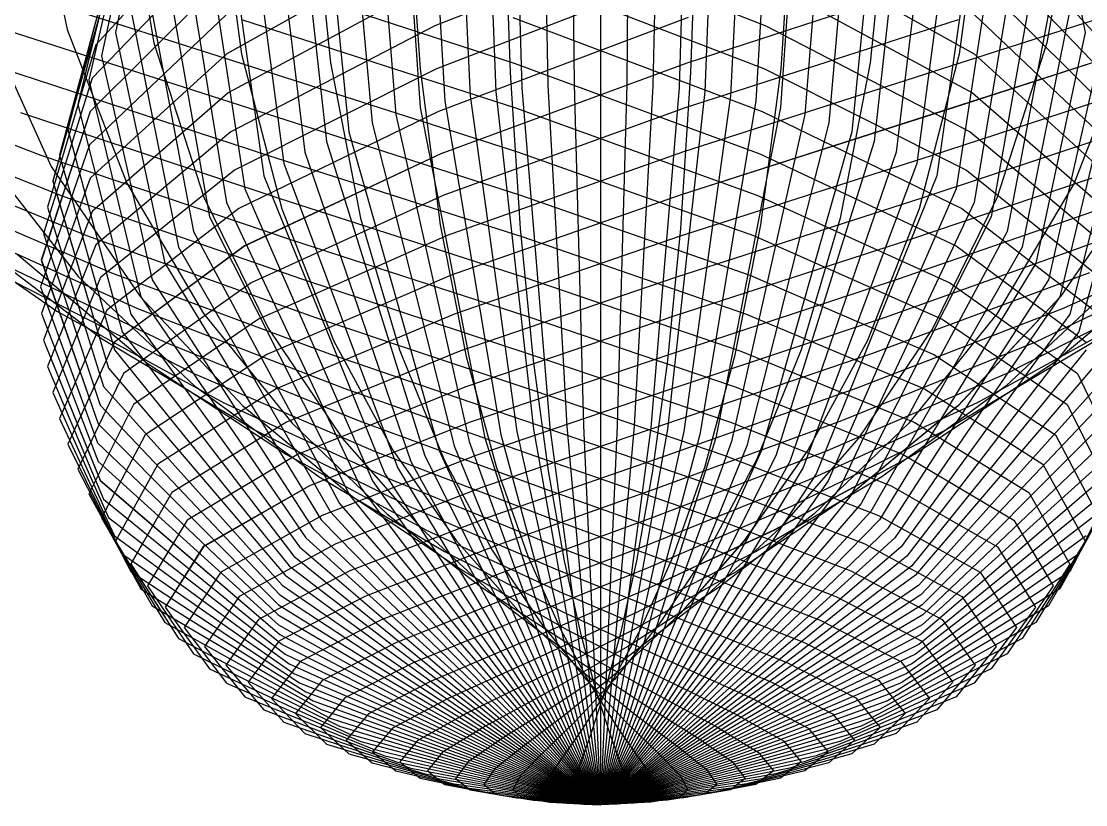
# Model space of a CAD drawing. Header units: metres. Extents: x -281 to 281, y -200 to 200.
# Drawn here: x -87 to 73, y -200 to -82.2 of the extents above; entities that cross this region are included whole.
import ezdxf

# ---------------------------------------------------------------- set-up
doc = ezdxf.new("R2010")
doc.units = ezdxf.units.M

msp = doc.modelspace()

# ---------------------------------------------------------------- linework, layer by layer
for p, q in [((-8.8, -46.07), (-7.9, -91.9)), ((-8.8, -46.07), (-7.9, -91.9)), ((-4.4, -45.75), (-3.96, -91.67)), ((-4.4, -45.75), (-3.96, -91.67)), ((0, -45.65), (0, -91.6)), ((0, -45.65), (0, -91.6)), ((4.4, -45.75), (3.96, -91.67)), ((8.8, -46.07), (7.9, -91.9)), ((-17.5, -47.32), (-15.72, -92.78)), ((-17.5, -47.32), (-15.72, -92.78)), ((-13.16, -46.59), (-11.83, -92.26)), ((-13.16, -46.59), (-11.83, -92.26)), ((13.16, -46.59), (11.83, -92.26)), ((17.5, -47.32), (15.72, -92.78)), ((-26, -49.39), (-23.36, -94.24)), ((-26, -49.39), (-23.36, -94.24)), ((-21.78, -48.26), (-19.57, -93.44)), ((-21.78, -48.26), (-19.57, -93.44)), ((21.78, -48.26), (19.57, -93.44)), ((26, -49.39), (23.36, -94.24)), ((-30.16, -50.73), (-27.09, -95.19)), ((-30.16, -50.73), (-27.09, -95.19)), ((30.16, -50.73), (27.09, -95.19)), ((-34.23, -52.26), (-30.75, -96.27)), ((-34.23, -52.26), (-30.75, -96.27)), ((34.23, -52.26), (30.75, -96.27)), ((-66.51, -52.8), (-72.88, -83.9)), ((-66.51, -52.8), (-72.88, -83.9)), ((-38.2, -53.99), (-34.32, -97.49)), ((-38.2, -53.99), (-34.32, -97.49)), ((38.2, -53.99), (34.32, -97.49)), ((66.51, -52.8), (72.88, -83.9)), ((-42.08, -55.9), (-37.8, -98.83)), ((-42.08, -55.9), (-37.8, -98.83)), ((42.07, -55.9), (37.8, -98.83)), ((-85.66, -56.63), (-80.14, -83.47)), ((-68.43, -57.22), (-74.98, -87.42)), ((-68.43, -57.22), (-74.98, -87.42)), ((-71.74, -58.51), (-67.12, -85.5)), ((-45.83, -57.99), (-41.17, -100.31)), ((-45.83, -57.99), (-41.18, -100.31)), ((45.83, -57.99), (41.17, -100.31)), ((71.74, -58.51), (67.12, -85.5)), ((71.75, -58.51), (67.13, -85.5)), ((-57.63, -60.05), (-53.92, -87.17)), ((-49.46, -60.26), (-44.44, -101.91)), ((-49.46, -60.26), (-44.44, -101.91)), ((49.46, -60.26), (44.44, -101.91)), ((57.63, -60.05), (53.92, -87.17)), ((57.63, -60.05), (53.92, -87.17)), ((-70.16, -61.75), (-76.88, -91.03)), ((-70.16, -61.75), (-76.88, -91.04)), ((-43.36, -61.25), (-40.57, -88.47)), ((-28.97, -62.11), (-27.11, -89.4)), ((28.98, -62.11), (27.11, -89.4)), ((28.97, -62.11), (27.11, -89.4)), ((43.36, -61.25), (40.57, -88.47)), ((43.36, -61.25), (40.57, -88.47)), ((-55.56, -63.65), (-75.85, -85.78)), ((-55.56, -63.65), (-75.85, -85.78)), ((-52.96, -62.7), (-47.58, -103.63)), ((-52.96, -62.7), (-47.58, -103.63)), ((-14.51, -62.63), (-13.57, -89.96)), ((0, -62.8), (0, -90.15)), ((14.51, -62.63), (13.57, -89.96)), ((14.51, -62.63), (13.57, -89.96)), ((52.96, -62.7), (47.58, -103.63)), ((55.56, -63.65), (75.85, -85.78)), ((-56.31, -65.3), (-50.59, -105.47)), ((-56.31, -65.3), (-50.59, -105.47)), ((56.31, -65.3), (50.59, -105.47)), ((-71.7, -66.4), (-78.56, -94.73)), ((-71.7, -66.4), (-78.56, -94.74)), ((-59.5, -68.06), (-53.46, -107.42)), ((-59.5, -68.06), (-53.46, -107.42)), ((13.48, -67.7), (-24.89, -82.91)), ((13.48, -67.7), (-24.89, -82.91)), ((-13.48, -67.7), (24.89, -82.91)), ((59.5, -68.06), (53.46, -107.42)), ((-55.94, -69.49), (-76.38, -90.77)), ((-55.94, -69.49), (-76.38, -90.77)), ((-25.17, -69.79), (-56.17, -87.14)), ((-25.17, -69.8), (-56.17, -87.14)), ((25.17, -69.79), (56.17, -87.14)), ((55.94, -69.49), (76.38, -90.77)), ((-73.04, -71.13), (-80.03, -98.51)), ((-73.04, -71.14), (-80.03, -98.51)), ((-62.54, -70.96), (-56.18, -109.47)), ((-62.54, -70.96), (-56.18, -109.47)), ((62.54, -70.96), (56.18, -109.47)), ((-65.4, -74.01), (-58.75, -111.62)), ((-65.4, -74.01), (-58.75, -111.62)), ((-54.78, -74.9), (-12.98, -88.53)), ((13.35, -74.73), (-24.65, -89.4)), ((13.35, -74.73), (-24.65, -89.4)), ((-13.35, -74.73), (24.65, -89.4)), ((54.78, -74.9), (12.98, -88.53)), ((54.78, -74.9), (12.98, -88.53)), ((65.4, -74.01), (58.75, -111.62)), ((-94.96, -75.45), (-52.62, -88.97)), ((-74.18, -75.95), (-81.28, -102.35)), ((-74.18, -75.95), (-81.28, -102.35)), ((-56.17, -75.36), (-76.7, -95.78)), ((-56.17, -75.36), (-76.69, -95.78)), ((-25.06, -76.37), (-55.94, -93.01)), ((-25.06, -76.37), (-55.94, -93.01)), ((25.06, -76.37), (55.94, -93.01)), ((94.96, -75.45), (52.62, -88.97)), ((94.96, -75.45), (52.62, -88.97)), ((56.17, -75.36), (76.69, -95.78)), ((-68.08, -77.18), (-61.16, -113.86)), ((-68.08, -77.18), (-61.16, -113.86)), ((68.08, -77.18), (61.16, -113.86)), ((-92.94, -81.08), (-82.57, -104.04)), ((-75.12, -80.84), (-82.31, -106.24)), ((-75.12, -80.84), (-82.31, -106.25)), ((-56.25, -81.25), (-76.8, -100.8)), ((-56.25, -81.25), (-76.8, -100.8)), ((-70.57, -80.49), (-63.4, -116.19)), ((-70.57, -80.49), (-63.4, -116.19)), ((56.25, -81.25), (76.8, -100.8)), ((70.57, -80.49), (63.4, -116.19)), ((-92.62, -82.47), (-51.32, -95.77)), ((-24.89, -82.91), (-55.56, -98.85)), ((-24.89, -82.91), (-55.56, -98.85)), ((-53.77, -82.01), (-12.74, -95.27)), ((13.18, -81.68), (-24.34, -95.81)), ((13.18, -81.68), (-24.34, -95.81)), ((-13.18, -81.68), (24.34, -95.81)), ((53.77, -82), (12.74, -95.27)), ((53.77, -82.01), (12.74, -95.27)), ((24.89, -82.91), (55.56, -98.85)), ((92.62, -82.47), (51.32, -95.77)), ((92.62, -82.47), (51.32, -95.78)), ((-80.14, -83.47), (-71.2, -106.55)), ((-72.88, -83.9), (-65.47, -118.6)), ((-72.88, -83.9), (-65.47, -118.6)), ((72.88, -83.9), (65.47, -118.6)), ((80.14, -83.47), (71.2, -106.55)), ((80.14, -83.47), (71.2, -106.55)), ((-75.85, -85.78), (-83.11, -110.18)), ((-75.85, -85.78), (-83.11, -110.18)), ((-67.12, -85.5), (-59.63, -108.69)), ((67.13, -85.5), (59.63, -108.69)), ((67.12, -85.5), (59.63, -108.69)), ((-56.17, -87.14), (-76.69, -105.82)), ((-56.17, -87.14), (-76.69, -105.83)), ((-74.98, -87.42), (-67.36, -121.08)), ((-74.98, -87.42), (-67.36, -121.08)), ((-53.92, -87.17), (-47.9, -110.45)), ((53.92, -87.17), (47.9, -110.45)), ((53.92, -87.17), (47.9, -110.45)), ((56.17, -87.14), (76.7, -105.82)), ((74.98, -87.42), (67.36, -121.08)), ((-121.35, -88.17), (-84.1, -102.34)), ((-90.02, -89.3), (-49.88, -102.4)), ((-24.65, -89.4), (-55.02, -104.64)), ((-24.65, -89.4), (-55.02, -104.64)), ((-52.62, -88.97), (-12.47, -101.87)), ((-40.57, -88.47), (-36.04, -111.83)), ((-27.11, -89.4), (-24.08, -112.81)), ((12.98, -88.53), (-23.97, -102.14)), ((12.98, -88.53), (-23.97, -102.14)), ((-12.98, -88.53), (23.97, -102.14)), ((52.62, -88.97), (12.47, -101.87)), ((52.62, -88.97), (12.47, -101.87)), ((27.11, -89.4), (24.08, -112.81)), ((27.11, -89.4), (24.08, -112.81)), ((24.65, -89.4), (55.02, -104.64)), ((40.57, -88.47), (36.04, -111.83)), ((40.57, -88.47), (36.04, -111.83)), ((90.02, -89.3), (49.88, -102.4)), ((90.02, -89.3), (49.88, -102.4)), ((-76.38, -90.77), (-83.69, -114.15)), ((-76.38, -90.77), (-83.69, -114.15)), ((-76.88, -91.03), (-69.06, -123.64)), ((-76.88, -91.04), (-69.06, -123.64)), ((-13.57, -89.96), (-12.06, -113.4)), ((0, -90.15), (0, -113.6)), ((13.57, -89.96), (12.06, -113.4)), ((13.57, -89.96), (12.06, -113.4)), ((76.88, -91.03), (69.06, -123.64)), ((-15.72, -92.78), (-10.07, -143.57)), ((-15.72, -92.78), (-10.07, -143.57)), ((-11.83, -92.26), (-7.58, -143.3)), ((-11.83, -92.26), (-7.58, -143.3)), ((-7.9, -91.9), (-5.06, -143.11)), ((-7.9, -91.9), (-5.06, -143.11)), ((-3.96, -91.67), (-2.54, -142.99)), ((-3.96, -91.67), (-2.54, -142.99)), ((0, -91.6), (0, -142.95)), ((0, -91.6), (0, -142.95)), ((3.96, -91.67), (2.54, -142.99)), ((7.9, -91.9), (5.06, -143.11)), ((11.83, -92.26), (7.58, -143.3)), ((15.72, -92.78), (10.07, -143.57)), ((-55.94, -93.01), (-76.38, -110.83)), ((-55.94, -93.01), (-76.38, -110.84)), ((-23.36, -94.24), (-14.97, -144.34)), ((-23.36, -94.24), (-14.97, -144.34)), ((-19.57, -93.44), (-12.54, -143.92)), ((-19.57, -93.44), (-12.54, -143.92)), ((19.57, -93.44), (12.54, -143.92)), ((23.36, -94.24), (14.97, -144.34)), ((55.94, -93.01), (76.38, -110.83)), ((-116.57, -94.4), (-80.78, -108.5)), ((-87.18, -95.93), (-48.31, -108.83)), ((-76.7, -95.78), (-84.04, -118.15)), ((-76.69, -95.78), (-84.03, -118.15)), ((-78.56, -94.73), (-70.58, -126.25)), ((-78.56, -94.74), (-70.58, -126.25)), ((-24.34, -95.81), (-54.33, -110.37)), ((-24.34, -95.81), (-54.33, -110.37)), ((-51.32, -95.77), (-12.16, -108.32)), ((-27.09, -95.19), (-17.36, -144.84)), ((-27.09, -95.19), (-17.36, -144.84)), ((12.74, -95.27), (-23.53, -108.35)), ((12.74, -95.27), (-23.53, -108.36)), ((-12.74, -95.27), (23.53, -108.35)), ((51.32, -95.77), (12.16, -108.32)), ((51.32, -95.78), (12.16, -108.32)), ((27.09, -95.19), (17.36, -144.84)), ((24.34, -95.81), (54.33, -110.37)), ((87.18, -95.93), (48.31, -108.83)), ((87.18, -95.93), (48.31, -108.83)), ((78.56, -94.73), (70.58, -126.25)), ((-34.32, -97.49), (-22, -146.06)), ((-34.32, -97.49), (-22, -146.06)), ((-30.75, -96.27), (-19.71, -145.41)), ((-30.75, -96.27), (-19.71, -145.41)), ((30.75, -96.27), (19.71, -145.41)), ((34.32, -97.49), (22, -146.06)), ((-80.03, -98.51), (-71.9, -128.91)), ((-80.03, -98.51), (-71.9, -128.91)), ((-55.56, -98.85), (-75.85, -115.82)), ((-55.56, -98.85), (-75.85, -115.82)), ((-37.8, -98.83), (-24.23, -146.77)), ((-37.8, -98.83), (-24.23, -146.77)), ((37.8, -98.83), (24.22, -146.77)), ((55.56, -98.85), (75.85, -115.82)), ((80.03, -98.51), (71.9, -128.91)), ((-111.47, -100.37), (-77.25, -114.42)), ((-41.18, -100.31), (-26.39, -147.55)), ((-41.17, -100.31), (-26.39, -147.55)), ((41.17, -100.31), (26.39, -147.55)), ((-93.71, -101.15), (-78.52, -120.61)), ((-76.8, -100.8), (-84.15, -122.15)), ((-76.8, -100.8), (-84.15, -122.15)), ((-84.1, -102.34), (-46.6, -115.04)), ((-81.28, -102.35), (-73.02, -131.62)), ((-81.28, -102.35), (-73.02, -131.62)), ((-23.97, -102.14), (-53.5, -116.01)), ((-23.97, -102.14), (-53.5, -116.02)), ((-44.44, -101.91), (-28.48, -148.39)), ((-44.44, -101.91), (-28.48, -148.39)), ((12.47, -101.87), (-23.02, -114.45)), ((12.47, -101.87), (-23.02, -114.45)), ((-12.47, -101.87), (23.02, -114.45)), ((23.97, -102.14), (53.5, -116.01)), ((44.44, -101.91), (28.48, -148.39)), ((84.1, -102.34), (46.6, -115.04)), ((84.1, -102.34), (46.6, -115.04)), ((-49.88, -102.4), (-11.82, -114.6)), ((-47.58, -103.63), (-30.49, -149.3)), ((-47.58, -103.63), (-30.49, -149.3)), ((49.88, -102.4), (11.82, -114.6)), ((49.88, -102.4), (11.82, -114.6)), ((47.58, -103.63), (30.49, -149.3)), ((-82.57, -104.04), (-69.18, -123.59)), ((-55.02, -104.64), (-75.12, -120.76)), ((-55.02, -104.64), (-75.12, -120.76)), ((-50.59, -105.47), (-32.42, -150.27)), ((-50.59, -105.47), (-32.42, -150.27)), ((50.59, -105.47), (32.42, -150.27)), ((55.02, -104.64), (75.12, -120.76)), ((82.57, -104.04), (69.18, -123.59)), ((82.57, -104.04), (69.18, -123.59)), ((-106.07, -106.07), (-73.5, -120.06)), ((-76.69, -105.82), (-84.03, -126.15)), ((-76.69, -105.83), (-84.03, -126.15)), ((-82.31, -106.24), (-73.95, -134.37)), ((-82.31, -106.25), (-73.95, -134.37)), ((-71.2, -106.55), (-59.66, -126.18)), ((71.2, -106.55), (59.66, -126.18)), ((71.2, -106.55), (59.66, -126.18)), ((-80.78, -108.5), (-44.76, -121.02)), ((-59.63, -108.69), (-49.96, -128.39)), ((-53.46, -107.42), (-34.26, -151.3)), ((-53.46, -107.42), (-34.26, -151.3)), ((-23.53, -108.35), (-52.51, -121.57)), ((-23.53, -108.36), (-52.51, -121.57)), ((12.16, -108.32), (-22.45, -120.4)), ((12.16, -108.32), (-22.45, -120.4)), ((-12.16, -108.32), (22.45, -120.4)), ((23.53, -108.35), (52.51, -121.57)), ((53.46, -107.42), (34.26, -151.3)), ((80.78, -108.5), (44.76, -121.02)), ((80.78, -108.5), (44.76, -121.02)), ((59.63, -108.69), (49.96, -128.39)), ((59.63, -108.69), (49.97, -128.39)), ((-105.14, -109.49), (-81.7, -125.8)), ((-83.11, -110.18), (-74.67, -137.15)), ((-83.11, -110.18), (-74.67, -137.15)), ((-54.33, -110.37), (-74.18, -125.65)), ((-54.33, -110.37), (-74.18, -125.65)), ((-56.18, -109.47), (-36.01, -152.38)), ((-56.18, -109.47), (-36.01, -152.38)), ((-48.31, -108.83), (-11.45, -120.69)), ((48.31, -108.83), (11.45, -120.69)), ((48.31, -108.83), (11.45, -120.69)), ((56.18, -109.47), (36.01, -152.38)), ((54.33, -110.37), (74.18, -125.65)), ((-100.37, -111.47), (-69.56, -125.41)), ((-76.38, -110.83), (-83.69, -130.15)), ((-76.38, -110.84), (-83.69, -130.15)), ((-58.75, -111.62), (-37.65, -153.51)), ((-58.75, -111.62), (-37.65, -153.51)), ((-47.9, -110.45), (-40.14, -130.21)), ((-36.04, -111.83), (-30.2, -131.62)), ((36.04, -111.83), (30.2, -131.62)), ((36.04, -111.83), (30.2, -131.62)), ((58.75, -111.62), (37.65, -153.51)), ((47.9, -110.45), (40.14, -130.2)), ((47.9, -110.45), (40.14, -130.21)), ((100.37, -111.47), (69.56, -125.41)), ((100.37, -111.47), (69.56, -125.41)), ((-96.52, -113.56), (-75, -129.9)), ((-24.08, -112.81), (-20.18, -132.64)), ((-12.06, -113.4), (-10.1, -133.25)), ((12.06, -113.4), (10.1, -133.25)), ((12.06, -113.4), (10.1, -133.25)), ((24.08, -112.81), (20.18, -132.64)), ((24.08, -112.81), (20.18, -132.64)), ((-83.69, -114.15), (-75.19, -139.96)), ((-83.69, -114.15), (-75.19, -139.96)), ((-77.25, -114.42), (-42.8, -126.76)), ((-61.16, -113.86), (-39.2, -154.7)), ((-61.16, -113.86), (-39.2, -154.7)), ((-23.02, -114.45), (-51.39, -127.01)), ((-23.02, -114.45), (-51.39, -127.01)), ((-46.6, -115.04), (-11.04, -126.58)), ((11.82, -114.6), (-21.82, -126.2)), ((11.82, -114.6), (-21.82, -126.2)), ((-11.82, -114.6), (21.82, -126.2)), ((0, -113.6), (0, -133.45)), ((46.6, -115.04), (11.04, -126.58)), ((46.6, -115.04), (11.04, -126.58)), ((23.02, -114.45), (51.39, -127.01)), ((61.16, -113.86), (39.2, -154.7)), ((77.25, -114.42), (42.8, -126.76)), ((77.25, -114.42), (42.81, -126.75)), ((-94.4, -116.57), (-65.42, -130.46)), ((-75.85, -115.82), (-83.11, -134.12)), ((-75.85, -115.82), (-83.11, -134.12)), ((-53.5, -116.01), (-73.04, -130.47)), ((-53.5, -116.02), (-73.04, -130.47)), ((-63.4, -116.19), (-40.63, -155.93)), ((-63.4, -116.19), (-40.63, -155.93)), ((63.4, -116.19), (40.63, -155.93)), ((53.5, -116.01), (73.04, -130.47)), ((94.4, -116.57), (65.42, -130.46)), ((94.4, -116.57), (65.42, -130.46)), ((-87.64, -117.26), (-68.1, -133.65)), ((-84.04, -118.15), (-75.5, -142.77)), ((-84.03, -118.15), (-75.5, -142.77)), ((87.64, -117.26), (68.1, -133.65)), ((87.64, -117.26), (68.1, -133.65)), ((-65.47, -118.6), (-41.96, -157.2)), ((-65.47, -118.6), (-41.96, -157.2)), ((65.47, -118.6), (41.96, -157.2)), ((-88.17, -121.35), (-61.1, -135.19)), ((-75.12, -120.76), (-82.31, -138.06)), ((-75.12, -120.76), (-82.31, -138.06)), ((-78.52, -120.61), (-61.01, -137.03)), ((-73.5, -120.06), (-40.73, -132.22)), ((-52.51, -121.57), (-71.7, -135.2)), ((-52.51, -121.57), (-71.7, -135.2)), ((-67.36, -121.08), (-43.17, -158.51)), ((-67.36, -121.08), (-43.17, -158.51)), ((-22.45, -120.4), (-50.12, -132.32)), ((-22.45, -120.4), (-50.12, -132.32)), ((-44.76, -121.02), (-10.61, -132.25)), ((11.45, -120.69), (-21.13, -131.82)), ((11.45, -120.69), (-21.13, -131.83)), ((-11.45, -120.69), (21.13, -131.82)), ((44.76, -121.02), (10.61, -132.25)), ((44.76, -121.02), (10.61, -132.25)), ((22.45, -120.4), (50.12, -132.32)), ((73.5, -120.06), (40.73, -132.22)), ((73.5, -120.06), (40.73, -132.22)), ((67.36, -121.08), (43.17, -158.51)), ((52.51, -121.57), (71.7, -135.2)), ((78.52, -120.61), (61.01, -137.03)), ((78.52, -120.61), (61.01, -137.03)), ((88.17, -121.35), (61.1, -135.19)), ((88.17, -121.35), (61.1, -135.19)), ((-84.15, -122.15), (-75.6, -145.6)), ((-84.15, -122.15), (-75.6, -145.6)), ((-69.18, -123.59), (-53.75, -140.04)), ((-69.06, -123.64), (-44.26, -159.86)), ((-69.06, -123.64), (-44.26, -159.86)), ((69.06, -123.64), (44.26, -159.86)), ((69.18, -123.59), (53.75, -140.04)), ((69.18, -123.59), (53.76, -140.04)), ((-84.03, -126.15), (-75.5, -148.43)), ((-84.03, -126.15), (-75.5, -148.43)), ((-81.7, -125.8), (-56.61, -139.59)), ((-74.18, -125.65), (-81.28, -141.95)), ((-74.18, -125.65), (-81.28, -141.95)), ((-70.58, -126.25), (-45.23, -161.24)), ((-70.58, -126.25), (-45.23, -161.24)), ((-69.56, -125.41), (-38.54, -137.41)), ((-59.66, -126.18), (-46.35, -142.66)), ((-21.82, -126.2), (-48.71, -137.5)), ((-21.82, -126.2), (-48.71, -137.5)), ((21.82, -126.2), (48.71, -137.5)), ((69.56, -125.41), (38.54, -137.41)), ((69.56, -125.41), (38.54, -137.41)), ((70.58, -126.25), (45.23, -161.24)), ((59.66, -126.18), (46.35, -142.66)), ((59.66, -126.18), (46.35, -142.66)), ((81.7, -125.8), (56.61, -139.59)), ((81.7, -125.8), (56.62, -139.59)), ((-51.39, -127.01), (-70.16, -139.85)), ((-51.39, -127.01), (-70.16, -139.85)), ((-42.8, -126.76), (-10.14, -137.69)), ((11.04, -126.58), (-20.39, -137.26)), ((11.04, -126.58), (-20.39, -137.26)), ((-11.04, -126.58), (20.39, -137.26)), ((42.81, -126.75), (10.14, -137.69)), ((42.8, -126.76), (10.14, -137.69)), ((51.39, -127.01), (70.16, -139.85)), ((-71.9, -128.91), (-46.08, -162.64)), ((-71.9, -128.91), (-46.08, -162.64)), ((-49.96, -128.39), (-38.82, -144.89)), ((49.97, -128.39), (38.82, -144.89)), ((49.96, -128.39), (38.82, -144.89)), ((71.9, -128.91), (46.08, -162.64)), ((-83.69, -130.15), (-75.19, -151.24)), ((-83.69, -130.15), (-75.19, -151.25)), ((-73.04, -130.47), (-80.03, -145.79)), ((-73.04, -130.47), (-80.03, -145.79)), ((-75, -129.9), (-51.97, -143.66)), ((-65.42, -130.46), (-36.25, -142.31)), ((-40.14, -130.21), (-31.19, -146.72)), ((40.14, -130.2), (31.19, -146.72)), ((40.14, -130.21), (31.19, -146.72)), ((65.42, -130.46), (36.25, -142.31)), ((65.42, -130.46), (36.25, -142.31)), ((75, -129.9), (51.97, -143.66)), ((75, -129.9), (51.98, -143.65)), ((-73.02, -131.62), (-46.8, -164.07)), ((-73.02, -131.62), (-46.8, -164.07)), ((-50.12, -132.32), (-68.43, -144.38)), ((-50.12, -132.32), (-68.43, -144.38)), ((-21.13, -131.82), (-47.18, -142.52)), ((-21.13, -131.83), (-47.17, -142.52)), ((-40.73, -132.22), (-9.65, -142.87)), ((-30.2, -131.62), (-23.46, -148.15)), ((-20.18, -132.64), (-15.68, -149.18)), ((10.61, -132.25), (-19.58, -142.49)), ((10.61, -132.25), (-19.58, -142.5)), ((-10.61, -132.25), (19.58, -142.49)), ((40.73, -132.22), (9.65, -142.87)), ((40.73, -132.22), (9.65, -142.87)), ((20.18, -132.64), (15.68, -149.18)), ((20.18, -132.64), (15.68, -149.18)), ((21.13, -131.82), (47.18, -142.52)), ((30.2, -131.62), (23.46, -148.15)), ((30.2, -131.62), (23.47, -148.15)), ((73.02, -131.62), (46.8, -164.07)), ((50.12, -132.32), (68.43, -144.38)), ((-83.11, -134.12), (-74.67, -154.05)), ((-83.11, -134.12), (-74.67, -154.05)), ((-73.95, -134.37), (-47.39, -165.52)), ((-73.95, -134.37), (-47.39, -165.52)), ((-68.1, -133.65), (-47.19, -147.36)), ((-10.1, -133.25), (-7.85, -149.79)), ((0, -133.45), (0, -150)), ((10.1, -133.25), (7.85, -149.79)), ((10.1, -133.25), (7.85, -149.79)), ((68.1, -133.65), (47.19, -147.36)), ((68.1, -133.65), (47.19, -147.36)), ((73.95, -134.37), (47.39, -165.52)), ((-71.7, -135.2), (-78.56, -149.57)), ((-71.7, -135.2), (-78.56, -149.57)), ((-61.1, -135.19), (-33.86, -146.9)), ((61.1, -135.19), (33.86, -146.9)), ((61.1, -135.19), (33.86, -146.9)), ((71.7, -135.2), (78.56, -149.57)), ((-74.67, -137.15), (-47.85, -166.99)), ((-74.67, -137.15), (-47.85, -166.99)), ((-48.71, -137.5), (-66.51, -148.8)), ((-48.71, -137.5), (-66.51, -148.8)), ((-61.01, -137.03), (-42.28, -150.71)), ((-20.39, -137.26), (-45.51, -147.38)), ((-20.39, -137.26), (-45.51, -147.38)), ((-38.54, -137.41), (-9.13, -147.79)), ((38.54, -137.41), (9.13, -147.79)), ((38.54, -137.41), (9.13, -147.79)), ((20.39, -137.26), (45.51, -147.38)), ((61.01, -137.03), (42.28, -150.71)), ((61.01, -137.03), (42.28, -150.71)), ((74.67, -137.15), (47.85, -166.99)), ((48.71, -137.5), (66.51, -148.8)), ((-82.31, -138.06), (-73.95, -156.83)), ((-82.31, -138.06), (-73.95, -156.83)), ((10.14, -137.69), (-18.73, -147.51)), ((10.14, -137.69), (-18.73, -147.51)), ((-10.14, -137.69), (18.73, -147.51)), ((-70.16, -139.85), (-76.87, -153.27)), ((-70.16, -139.85), (-76.87, -153.27)), ((-75.19, -139.96), (-48.18, -168.47)), ((-75.19, -139.96), (-48.18, -168.47)), ((-56.61, -139.59), (-31.37, -151.17)), ((-53.75, -140.04), (-37.25, -153.69)), ((56.62, -139.59), (31.37, -151.17)), ((56.61, -139.59), (31.37, -151.17)), ((53.76, -140.04), (37.25, -153.69)), ((53.75, -140.04), (37.25, -153.69)), ((75.19, -139.96), (48.18, -168.47)), ((70.16, -139.85), (76.87, -153.27)), ((-81.28, -141.95), (-73.02, -159.58)), ((-81.28, -141.95), (-73.02, -159.58)), ((-36.25, -142.31), (-8.59, -152.43)), ((36.25, -142.31), (8.59, -152.43)), ((36.25, -142.31), (8.59, -152.43)), ((-75.5, -142.77), (-48.38, -169.96)), ((-75.5, -142.77), (-48.38, -169.96)), ((-47.18, -142.52), (-64.41, -153.09)), ((-47.17, -142.52), (-64.41, -153.09)), ((-51.97, -143.66), (-28.8, -155.11)), ((-46.35, -142.66), (-32.12, -156.28)), ((-19.58, -142.49), (-43.71, -152.05)), ((-19.58, -142.5), (-43.71, -152.05)), ((9.65, -142.87), (-17.82, -152.3)), ((9.65, -142.87), (-17.82, -152.3)), ((-12.54, -143.92), (0, -200)), ((-12.54, -143.92), (0, -200)), ((-10.07, -143.57), (0, -200)), ((-10.07, -143.57), (0, -200)), ((-9.65, -142.87), (17.82, -152.3)), ((-7.58, -143.3), (0, -200)), ((-7.58, -143.3), (0, -200)), ((-5.06, -143.11), (0, -200)), ((-5.06, -143.11), (0, -200)), ((-2.54, -142.99), (0, -200)), ((-2.54, -142.99), (0, -200)), ((0, -142.95), (0, -200)), ((0, -142.95), (0, -200)), ((2.54, -142.99), (0, -200)), ((5.06, -143.11), (0, -200)), ((7.58, -143.3), (0, -200)), ((10.07, -143.57), (0, -200)), ((12.54, -143.92), (0, -200)), ((19.58, -142.49), (43.71, -152.05)), ((51.98, -143.65), (28.8, -155.11)), ((51.97, -143.66), (28.8, -155.11)), ((46.35, -142.66), (32.12, -156.28)), ((46.35, -142.66), (32.12, -156.28)), ((47.18, -142.52), (64.41, -153.09)), ((75.5, -142.77), (48.38, -169.96)), ((-68.43, -144.38), (-74.98, -156.88)), ((-68.43, -144.38), (-74.98, -156.88)), ((-38.82, -144.89), (-26.9, -158.49)), ((-19.71, -145.41), (0, -200)), ((-19.71, -145.41), (0, -200)), ((-17.36, -144.84), (0, -200)), ((-17.36, -144.84), (0, -200)), ((-14.97, -144.34), (0, -200)), ((-14.97, -144.34), (0, -200)), ((14.97, -144.34), (0, -200)), ((17.36, -144.84), (0, -200)), ((19.71, -145.41), (0, -200)), ((38.82, -144.89), (26.9, -158.49)), ((38.82, -144.89), (26.9, -158.49)), ((68.43, -144.38), (74.98, -156.88)), ((-80.03, -145.79), (-71.9, -162.29)), ((-80.03, -145.79), (-71.9, -162.29)), ((-75.6, -145.6), (-48.45, -171.45)), ((-75.6, -145.6), (-48.45, -171.45)), ((-33.86, -146.9), (-8.02, -156.78)), ((-31.19, -146.72), (-21.61, -160.31)), ((-24.23, -146.77), (0, -200)), ((-24.23, -146.77), (0, -200)), ((-22, -146.06), (0, -200)), ((-22, -146.06), (0, -200)), ((22, -146.06), (0, -200)), ((24.22, -146.77), (0, -200)), ((33.86, -146.9), (8.02, -156.78)), ((33.86, -146.9), (8.02, -156.78)), ((31.19, -146.72), (21.61, -160.3)), ((31.19, -146.72), (21.61, -160.31)), ((75.6, -145.6), (48.45, -171.45)), ((80.03, -145.79), (71.9, -162.29)), ((-75.5, -148.43), (-48.38, -172.94)), ((-75.5, -148.43), (-48.38, -172.94)), ((-45.51, -147.38), (-62.13, -157.23)), ((-45.51, -147.38), (-62.13, -157.23)), ((-47.19, -147.36), (-26.15, -158.71)), ((-18.73, -147.51), (-41.8, -156.53)), ((-18.73, -147.51), (-41.8, -156.53)), ((-28.48, -148.39), (0, -200)), ((-28.48, -148.39), (0, -200)), ((-26.39, -147.55), (0, -200)), ((-26.39, -147.55), (0, -200)), ((-23.46, -148.15), (-16.26, -161.72)), ((9.13, -147.79), (-16.86, -156.84)), ((9.13, -147.79), (-16.86, -156.84)), ((-9.13, -147.79), (16.86, -156.84)), ((26.39, -147.55), (0, -200)), ((28.48, -148.39), (0, -200)), ((23.47, -148.15), (16.26, -161.72)), ((23.46, -148.15), (16.26, -161.72)), ((18.73, -147.51), (41.8, -156.53)), ((47.19, -147.36), (26.15, -158.7)), ((47.19, -147.36), (26.15, -158.71)), ((45.51, -147.38), (62.13, -157.23)), ((75.5, -148.43), (48.38, -172.94)), ((-78.56, -149.57), (-70.58, -164.95)), ((-78.56, -149.57), (-70.58, -164.95)), ((-66.51, -148.8), (-72.88, -160.4)), ((-66.51, -148.8), (-72.88, -160.4)), ((-32.42, -150.27), (0, -200)), ((-32.42, -150.27), (0, -200)), ((-30.49, -149.3), (0, -200)), ((-30.49, -149.3), (0, -200)), ((-15.68, -149.18), (-10.87, -162.74)), ((-7.85, -149.79), (-5.44, -163.35)), ((30.49, -149.3), (0, -200)), ((0, -150), (0, -163.55)), ((32.42, -150.27), (0, -200)), ((7.85, -149.79), (5.44, -163.35)), ((7.85, -149.79), (5.44, -163.35)), ((15.68, -149.18), (10.87, -162.74)), ((15.68, -149.18), (10.87, -162.74)), ((66.51, -148.8), (72.88, -160.4)), ((78.56, -149.57), (70.58, -164.95)), ((-75.19, -151.24), (-48.18, -174.43)), ((-75.19, -151.25), (-48.18, -174.43)), ((-42.28, -150.71), (-23.43, -161.95)), ((-34.26, -151.3), (0, -200)), ((-34.26, -151.3), (0, -200)), ((-31.37, -151.17), (-7.43, -160.83)), ((34.26, -151.3), (0, -200)), ((31.37, -151.17), (7.43, -160.83)), ((31.37, -151.17), (7.43, -160.83)), ((42.28, -150.71), (23.43, -161.95)), ((42.28, -150.71), (23.43, -161.95)), ((75.19, -151.24), (48.19, -174.43)), ((-76.87, -153.27), (-69.06, -167.56)), ((-76.87, -153.27), (-69.06, -167.56)), ((-64.41, -153.09), (-70.57, -163.81)), ((-64.41, -153.09), (-70.57, -163.82)), ((-43.71, -152.05), (-59.69, -161.21)), ((-43.71, -152.05), (-59.68, -161.22)), ((-17.82, -152.3), (-39.77, -160.8)), ((-17.82, -152.3), (-39.77, -160.8)), ((-37.65, -153.51), (0, -200)), ((-37.65, -153.51), (0, -200)), ((-36.01, -152.38), (0, -200)), ((-36.01, -152.38), (0, -200)), ((8.59, -152.43), (-15.86, -161.12)), ((8.59, -152.43), (-15.86, -161.12)), ((-8.59, -152.43), (15.86, -161.12)), ((36.01, -152.38), (0, -200)), ((37.65, -153.51), (0, -200)), ((17.82, -152.3), (39.77, -160.8)), ((43.71, -152.05), (59.68, -161.22)), ((64.41, -153.09), (70.57, -163.82)), ((76.87, -153.27), (69.06, -167.56)), ((-74.67, -154.05), (-47.85, -175.91)), ((-74.67, -154.05), (-47.85, -175.91)), ((-39.2, -154.7), (0, -200)), ((-39.2, -154.7), (0, -200)), ((-37.25, -153.69), (-20.64, -164.84)), ((-28.8, -155.11), (-6.82, -164.56)), ((39.2, -154.7), (0, -200)), ((28.8, -155.11), (6.83, -164.56)), ((28.8, -155.11), (6.83, -164.56)), ((37.25, -153.69), (20.64, -164.84)), ((37.25, -153.69), (20.64, -164.84)), ((74.67, -154.05), (47.85, -175.91)), ((-41.8, -156.53), (-57.07, -165.04)), ((-41.8, -156.53), (-57.07, -165.04)), ((-40.63, -155.93), (0, -200)), ((-40.63, -155.93), (0, -200)), ((-32.12, -156.28), (-17.8, -167.35)), ((8.02, -156.78), (-14.81, -165.14)), ((8.02, -156.78), (-14.81, -165.14)), ((-8.02, -156.78), (14.81, -165.14)), ((40.63, -155.93), (0, -200)), ((32.12, -156.28), (17.8, -167.35)), ((32.12, -156.28), (17.8, -167.35)), ((41.8, -156.53), (57.07, -165.04)), ((-74.98, -156.88), (-67.36, -170.12)), ((-74.98, -156.88), (-67.36, -170.12)), ((-73.95, -156.83), (-47.39, -177.38)), ((-73.95, -156.83), (-47.39, -177.38)), ((-62.13, -157.23), (-68.08, -167.12)), ((-62.13, -157.23), (-68.08, -167.12)), ((-41.96, -157.2), (0, -200)), ((-41.96, -157.2), (0, -200)), ((-16.86, -156.84), (-37.64, -164.85)), ((-16.86, -156.84), (-37.64, -164.85)), ((41.96, -157.2), (0, -200)), ((16.86, -156.84), (37.64, -164.85)), ((73.95, -156.83), (47.39, -177.38)), ((62.13, -157.23), (68.08, -167.12)), ((74.98, -156.88), (67.36, -170.12)), ((-73.02, -159.58), (-46.8, -178.83)), ((-73.02, -159.58), (-46.8, -178.83)), ((-44.26, -159.86), (0, -200)), ((-44.26, -159.86), (0, -200)), ((-43.17, -158.51), (0, -200)), ((-43.17, -158.51), (0, -200)), ((-26.9, -158.49), (-14.91, -169.49)), ((-26.15, -158.71), (-6.2, -167.97)), ((43.17, -158.51), (0, -200)), ((44.26, -159.86), (0, -200)), ((26.15, -158.7), (6.2, -167.97)), ((26.15, -158.71), (6.2, -167.97)), ((26.9, -158.49), (14.91, -169.49)), ((26.9, -158.49), (14.91, -169.49)), ((73.02, -159.58), (46.8, -178.83)), ((-72.88, -160.4), (-65.47, -172.6)), ((-72.88, -160.4), (-65.47, -172.6)), ((-59.69, -161.21), (-65.4, -170.29)), ((-59.68, -161.22), (-65.4, -170.29)), ((-39.77, -160.8), (-54.31, -168.68)), ((-39.77, -160.8), (-54.31, -168.68)), ((-45.23, -161.24), (0, -200)), ((-45.23, -161.24), (0, -200)), ((-15.86, -161.12), (-35.4, -168.68)), ((-15.86, -161.12), (-35.4, -168.68)), ((-21.61, -160.31), (-11.98, -171.25)), ((7.43, -160.83), (-13.72, -168.87)), ((7.43, -160.83), (-13.72, -168.87)), ((-7.43, -160.83), (13.73, -168.87)), ((45.23, -161.24), (0, -200)), ((21.61, -160.3), (11.98, -171.25)), ((21.61, -160.31), (11.98, -171.25)), ((15.86, -161.12), (35.4, -168.68)), ((39.77, -160.8), (54.31, -168.68)), ((59.68, -161.22), (65.4, -170.29)), ((72.88, -160.4), (65.47, -172.6)), ((-71.9, -162.29), (-46.08, -180.26)), ((-71.9, -162.29), (-46.08, -180.26)), ((-46.08, -162.64), (0, -200)), ((-46.08, -162.64), (0, -200)), ((-23.43, -161.95), (-5.55, -171.05)), ((-16.26, -161.72), (-9.01, -172.63)), ((-10.87, -162.74), (-6.02, -173.61)), ((46.08, -162.64), (0, -200)), ((23.43, -161.95), (5.55, -171.05)), ((23.43, -161.95), (5.55, -171.05)), ((10.87, -162.74), (6.02, -173.61)), ((10.87, -162.74), (6.02, -173.61)), ((16.26, -161.72), (9.01, -172.63)), ((16.26, -161.72), (9.01, -172.63)), ((71.9, -162.29), (46.08, -180.26)), ((-70.57, -163.81), (-63.4, -175.01)), ((-70.57, -163.82), (-63.4, -175.01)), ((-46.8, -164.07), (0, -200)), ((-46.8, -164.07), (0, -200)), ((6.83, -164.56), (-12.6, -172.32)), ((6.83, -164.56), (-12.6, -172.32)), ((-6.82, -164.56), (12.6, -172.32)), ((-5.44, -163.35), (-3.01, -174.2)), ((0, -163.55), (0, -174.4)), ((46.8, -164.07), (0, -200)), ((5.44, -163.35), (3.01, -174.2)), ((5.44, -163.35), (3.01, -174.2)), ((70.57, -163.82), (63.4, -175.01)), ((-70.58, -164.95), (-45.23, -181.66)), ((-70.58, -164.95), (-45.23, -181.66)), ((-57.07, -165.04), (-62.54, -173.34)), ((-57.07, -165.04), (-62.54, -173.34)), ((-37.64, -164.85), (-51.39, -172.14)), ((-37.64, -164.85), (-51.39, -172.14)), ((-47.39, -165.52), (0, -200)), ((-47.39, -165.52), (0, -200)), ((-14.81, -165.14), (-33.06, -172.26)), ((-14.81, -165.14), (-33.06, -172.26)), ((-20.64, -164.84), (-4.89, -173.78)), ((47.39, -165.52), (0, -200)), ((20.64, -164.84), (4.89, -173.78)), ((20.64, -164.84), (4.89, -173.78)), ((14.81, -165.14), (33.06, -172.26)), ((37.64, -164.85), (51.39, -172.14)), ((70.58, -164.95), (45.23, -181.66)), ((57.07, -165.04), (62.54, -173.34)), ((-69.06, -167.56), (-44.26, -183.04)), ((-69.06, -167.56), (-44.26, -183.04)), ((-68.08, -167.12), (-61.16, -177.34)), ((-68.08, -167.12), (-61.16, -177.34)), ((-47.85, -166.99), (0, -200)), ((-47.85, -166.99), (0, -200)), ((-17.8, -167.35), (-4.22, -176.17)), ((6.2, -167.97), (-11.44, -175.47)), ((6.2, -167.97), (-11.44, -175.47)), ((-6.2, -167.97), (11.44, -175.47)), ((47.85, -166.99), (0, -200)), ((17.8, -167.35), (4.22, -176.17)), ((17.8, -167.35), (4.22, -176.17)), ((69.06, -167.56), (44.26, -183.04)), ((68.08, -167.12), (61.16, -177.34)), ((-54.31, -168.68), (-59.5, -176.24)), ((-54.31, -168.68), (-59.5, -176.24)), ((-35.4, -168.68), (-48.33, -175.41)), ((-35.4, -168.68), (-48.33, -175.41)), ((-48.18, -168.47), (0, -200)), ((-48.18, -168.47), (0, -200)), ((-13.72, -168.87), (-30.64, -175.6)), ((-13.72, -168.87), (-30.64, -175.6)), ((-14.91, -169.49), (-3.53, -178.2)), ((48.18, -168.47), (0, -200)), ((14.91, -169.49), (3.53, -178.2)), ((14.91, -169.49), (3.53, -178.2)), ((13.73, -168.87), (30.64, -175.6)), ((35.4, -168.68), (48.33, -175.41)), ((54.31, -168.68), (59.5, -176.24)), ((-67.36, -170.12), (-43.17, -184.39)), ((-67.36, -170.12), (-43.17, -184.39)), ((-65.4, -170.29), (-58.75, -179.58)), ((-65.4, -170.29), (-58.75, -179.58)), ((-48.38, -169.96), (0, -200)), ((-48.38, -169.96), (0, -200)), ((5.55, -171.05), (-10.25, -178.31)), ((5.55, -171.05), (-10.25, -178.31)), ((-5.55, -171.05), (10.25, -178.31)), ((48.38, -169.96), (0, -200)), ((67.36, -170.12), (43.17, -184.39)), ((65.4, -170.29), (58.75, -179.58)), ((-65.47, -172.6), (-41.96, -185.7)), ((-65.47, -172.6), (-41.96, -185.7)), ((-51.39, -172.14), (-56.31, -179)), ((-51.39, -172.14), (-56.31, -179)), ((-48.45, -171.45), (0, -200)), ((-48.45, -171.45), (0, -200)), ((-33.06, -172.26), (-45.14, -178.47)), ((-33.06, -172.26), (-45.14, -178.47)), ((-12.6, -172.32), (-28.12, -178.68)), ((-12.6, -172.32), (-28.12, -178.68)), ((-11.98, -171.25), (-2.84, -179.87)), ((-9.01, -172.63), (-2.14, -181.17)), ((48.45, -171.45), (0, -200)), ((9.01, -172.63), (2.14, -181.17)), ((9.01, -172.63), (2.14, -181.17)), ((11.98, -171.25), (2.84, -179.87)), ((11.98, -171.25), (2.84, -179.87)), ((12.6, -172.32), (28.12, -178.68)), ((33.06, -172.26), (45.14, -178.47)), ((65.47, -172.6), (41.96, -185.7)), ((51.39, -172.14), (56.31, -179)), ((-62.54, -173.34), (-56.18, -181.73)), ((-62.54, -173.34), (-56.18, -181.73)), ((-48.38, -172.94), (0, -200)), ((-48.38, -172.94), (0, -200)), ((4.89, -173.78), (-9.03, -180.83)), ((4.89, -173.78), (-9.03, -180.83)), ((-6.02, -173.61), (-1.43, -182.1)), ((-4.89, -173.78), (9.03, -180.83)), ((-3.01, -174.2), (-0.71, -182.66)), ((48.38, -172.94), (0, -200)), ((3.01, -174.2), (0.71, -182.66)), ((3.01, -174.2), (0.71, -182.66)), ((6.02, -173.61), (1.43, -182.1)), ((6.02, -173.61), (1.43, -182.1)), ((62.54, -173.34), (56.18, -181.73)), ((-63.4, -175.01), (-40.63, -186.97)), ((-63.4, -175.01), (-40.63, -186.97)), ((-48.33, -175.41), (-52.96, -181.6)), ((-48.33, -175.41), (-52.96, -181.6)), ((-48.18, -174.43), (0, -200)), ((-48.18, -174.43), (0, -200)), ((-47.85, -175.91), (0, -200)), ((-47.85, -175.91), (0, -200)), ((-30.64, -175.6), (-41.83, -181.31)), ((-30.64, -175.6), (-41.83, -181.31)), ((-11.44, -175.47), (-25.54, -181.49)), ((-11.44, -175.47), (-25.54, -181.49)), ((0, -174.4), (0, -182.85)), ((48.19, -174.43), (0, -200)), ((47.85, -175.91), (0, -200)), ((11.44, -175.47), (25.54, -181.49)), ((30.64, -175.6), (41.83, -181.31)), ((63.4, -175.01), (40.63, -186.97)), ((48.33, -175.41), (52.96, -181.6)), ((-61.16, -177.34), (-39.2, -188.2)), ((-61.16, -177.34), (-39.2, -188.2)), ((-59.5, -176.24), (-53.46, -183.78)), ((-59.5, -176.24), (-53.46, -183.78)), ((-47.39, -177.38), (0, -200)), ((-47.39, -177.38), (0, -200)), ((4.22, -176.17), (-7.79, -183.03)), ((4.22, -176.17), (-7.79, -183.03)), ((-4.22, -176.17), (7.79, -183.03)), ((47.39, -177.38), (0, -200)), ((61.16, -177.34), (39.2, -188.2)), ((59.5, -176.24), (53.46, -183.78)), ((-56.31, -179), (-50.59, -185.73)), ((-56.31, -179), (-50.59, -185.73)), ((-45.14, -178.47), (-49.46, -184.04)), ((-45.14, -178.47), (-49.46, -184.04)), ((-46.8, -178.83), (0, -200)), ((-46.8, -178.83), (0, -200)), ((-28.12, -178.68), (-38.4, -183.94)), ((-28.12, -178.68), (-38.4, -183.94)), ((-10.25, -178.31), (-22.88, -184.02)), ((-10.25, -178.31), (-22.88, -184.02)), ((3.53, -178.2), (-6.52, -184.91)), ((3.53, -178.2), (-6.52, -184.91)), ((-3.53, -178.2), (6.52, -184.91)), ((46.8, -178.83), (0, -200)), ((10.25, -178.31), (22.88, -184.02)), ((28.12, -178.68), (38.4, -183.94)), ((45.14, -178.47), (49.46, -184.04)), ((56.31, -179), (50.59, -185.73)), ((-58.75, -179.58), (-37.65, -189.39)), ((-58.75, -179.58), (-37.65, -189.39)), ((-46.08, -180.26), (0, -200)), ((-46.08, -180.26), (0, -200)), ((2.84, -179.87), (-5.24, -186.45)), ((2.84, -179.87), (-5.24, -186.45)), ((-2.84, -179.87), (5.24, -186.45)), ((46.08, -180.26), (0, -200)), ((58.75, -179.58), (37.65, -189.39)), ((-56.18, -181.73), (-36.01, -190.52)), ((-56.18, -181.73), (-36, -190.52)), ((-52.96, -181.6), (-47.58, -187.57)), ((-52.96, -181.6), (-47.58, -187.57)), ((-41.83, -181.31), (-45.83, -186.31)), ((-41.83, -181.31), (-45.83, -186.31)), ((-45.23, -181.66), (0, -200)), ((-45.23, -181.66), (0, -200)), ((-25.54, -181.49), (-34.87, -186.34)), ((-25.54, -181.49), (-34.87, -186.34)), ((-9.03, -180.83), (-20.16, -186.28)), ((-9.03, -180.83), (-20.16, -186.28)), ((2.14, -181.17), (-3.94, -187.65)), ((2.14, -181.17), (-3.94, -187.65)), ((1.43, -182.1), (-2.63, -188.51)), ((1.43, -182.1), (-2.63, -188.51)), ((-2.14, -181.17), (3.94, -187.65)), ((-1.43, -182.1), (2.63, -188.51)), ((45.23, -181.66), (0, -200)), ((9.03, -180.83), (20.16, -186.28)), ((25.54, -181.49), (34.87, -186.34)), ((56.18, -181.73), (36.01, -190.52)), ((41.83, -181.31), (45.83, -186.31)), ((52.96, -181.6), (47.58, -187.57)), ((-53.46, -183.78), (-34.26, -191.6)), ((-53.46, -183.78), (-34.26, -191.6)), ((-44.26, -183.04), (0, -200)), ((-44.26, -183.04), (0, -200)), ((-38.4, -183.94), (-42.08, -188.4)), ((-38.4, -183.94), (-42.07, -188.4)), ((-7.79, -183.03), (-17.38, -188.24)), ((-7.79, -183.03), (-17.38, -188.24)), ((0.71, -182.66), (-1.32, -189.03)), ((0.71, -182.66), (-1.32, -189.03)), ((-0.71, -182.66), (1.32, -189.03)), ((0, -182.85), (0, -189.2)), ((44.26, -183.04), (0, -200)), ((7.79, -183.03), (17.38, -188.24)), ((53.46, -183.78), (34.26, -191.6)), ((38.4, -183.94), (42.07, -188.4)), ((-49.46, -184.04), (-44.44, -189.29)), ((-49.46, -184.04), (-44.44, -189.29)), ((-43.17, -184.39), (0, -200)), ((-43.17, -184.39), (0, -200)), ((-22.88, -184.02), (-31.24, -188.5)), ((-22.88, -184.02), (-31.24, -188.5)), ((-6.52, -184.91), (-14.56, -189.92)), ((-6.52, -184.91), (-14.56, -189.92)), ((43.17, -184.39), (0, -200)), ((6.52, -184.91), (14.56, -189.92)), ((22.88, -184.02), (31.24, -188.5)), ((49.46, -184.04), (44.44, -189.29)), ((-50.59, -185.73), (-32.42, -192.63)), ((-50.59, -185.73), (-32.42, -192.63)), ((-45.83, -186.31), (-41.17, -190.89)), ((-45.83, -186.31), (-41.17, -190.89)), ((-41.96, -185.7), (0, -200)), ((-41.96, -185.7), (0, -200)), ((-40.63, -186.97), (0, -200)), ((-40.63, -186.97), (0, -200)), ((-34.87, -186.34), (-38.2, -190.31)), ((-34.87, -186.34), (-38.2, -190.31)), ((-20.16, -186.28), (-27.52, -190.42)), ((-20.16, -186.28), (-27.52, -190.42)), ((-5.24, -186.45), (-11.7, -191.29)), ((-5.24, -186.45), (-11.69, -191.29)), ((41.96, -185.7), (0, -200)), ((40.63, -186.97), (0, -200)), ((5.24, -186.45), (11.69, -191.29)), ((20.16, -186.28), (27.52, -190.42)), ((50.59, -185.73), (32.42, -192.63)), ((34.87, -186.34), (38.2, -190.31)), ((45.83, -186.31), (41.17, -190.89)), ((-47.58, -187.57), (-30.49, -193.6)), ((-47.58, -187.57), (-30.49, -193.6)), ((-42.08, -188.4), (-37.8, -192.37)), ((-42.07, -188.4), (-37.8, -192.37)), ((-39.2, -188.2), (0, -200)), ((-39.2, -188.2), (0, -200)), ((-31.24, -188.5), (-34.23, -192.04)), ((-31.24, -188.5), (-34.23, -192.04)), ((-17.38, -188.24), (-23.73, -192.1)), ((-17.38, -188.24), (-23.73, -192.1)), ((-3.94, -187.65), (-8.8, -192.36)), ((-3.94, -187.65), (-8.8, -192.37)), ((-2.63, -188.51), (-5.88, -193.13)), ((-2.63, -188.51), (-5.88, -193.13)), ((39.2, -188.2), (0, -200)), ((2.63, -188.51), (5.88, -193.13)), ((3.94, -187.65), (8.8, -192.37)), ((17.38, -188.24), (23.73, -192.1)), ((47.58, -187.57), (30.49, -193.6)), ((31.24, -188.5), (34.23, -192.04)), ((42.07, -188.4), (37.8, -192.37)), ((-44.44, -189.29), (-28.48, -194.51)), ((-44.44, -189.29), (-28.48, -194.51)), ((-38.2, -190.31), (-34.32, -193.71)), ((-38.2, -190.31), (-34.32, -193.71)), ((-37.65, -189.39), (0, -200)), ((-37.65, -189.39), (0, -200)), ((-14.56, -189.92), (-19.88, -193.53)), ((-14.56, -189.92), (-19.88, -193.53)), ((-1.32, -189.03), (-2.94, -193.6)), ((-1.32, -189.03), (-2.94, -193.6)), ((0, -189.2), (0, -193.75)), ((37.65, -189.39), (0, -200)), ((1.32, -189.03), (2.94, -193.6)), ((14.56, -189.92), (19.88, -193.53)), ((44.44, -189.29), (28.48, -194.51)), ((38.2, -190.31), (34.32, -193.71)), ((-41.17, -190.89), (-26.39, -195.35)), ((-41.17, -190.89), (-26.39, -195.35)), ((-36.01, -190.52), (0, -200)), ((-36, -190.52), (0, -200)), ((-34.26, -191.6), (0, -200)), ((-34.26, -191.6), (0, -200)), ((-27.52, -190.42), (-30.16, -193.57)), ((-27.52, -190.42), (-30.16, -193.57)), ((-11.7, -191.29), (-15.97, -194.7)), ((-11.69, -191.29), (-15.97, -194.7)), ((36.01, -190.52), (0, -200)), ((34.26, -191.6), (0, -200)), ((11.69, -191.29), (15.97, -194.7)), ((41.17, -190.89), (26.39, -195.35)), ((27.52, -190.42), (30.16, -193.57)), ((-37.8, -192.37), (-24.22, -196.13)), ((-37.8, -192.37), (-24.22, -196.13)), ((-34.23, -192.04), (-30.75, -194.93)), ((-34.23, -192.04), (-30.75, -194.93)), ((-32.42, -192.63), (0, -200)), ((-32.42, -192.63), (0, -200)), ((-30.16, -193.57), (-27.09, -196.01)), ((-30.16, -193.57), (-27.09, -196.01)), ((-23.73, -192.1), (-26, -194.91)), ((-23.73, -192.1), (-26, -194.91)), ((-19.88, -193.53), (-21.78, -196.04)), ((-19.88, -193.53), (-21.78, -196.04)), ((-8.8, -192.36), (-12.01, -195.62)), ((-8.8, -192.37), (-12.01, -195.62)), ((-5.88, -193.13), (-8.03, -196.27)), ((-5.88, -193.13), (-8.03, -196.27)), ((32.42, -192.63), (0, -200)), ((5.88, -193.13), (8.03, -196.27)), ((8.8, -192.37), (12.01, -195.62)), ((19.88, -193.53), (21.78, -196.04)), ((23.73, -192.1), (26, -194.91)), ((37.8, -192.37), (24.22, -196.13)), ((30.16, -193.57), (27.09, -196.01)), ((34.23, -192.04), (30.75, -194.93)), ((-34.32, -193.71), (-22, -196.84)), ((-34.32, -193.71), (-22, -196.84)), ((-30.75, -194.93), (-19.71, -197.49)), ((-30.75, -194.93), (-19.71, -197.49)), ((-30.49, -193.6), (0, -200)), ((-30.49, -193.6), (0, -200)), ((-28.48, -194.51), (0, -200)), ((-28.48, -194.51), (0, -200)), ((-26, -194.91), (-23.36, -196.96)), ((-26, -194.91), (-23.36, -196.96)), ((-15.97, -194.7), (-17.5, -196.98)), ((-15.97, -194.7), (-17.5, -196.98)), ((-2.94, -193.6), (-4.02, -196.67)), ((-2.94, -193.6), (-4.02, -196.67)), ((30.49, -193.6), (0, -200)), ((0, -193.75), (0, -196.8)), ((28.48, -194.51), (0, -200)), ((2.94, -193.6), (4.02, -196.67)), ((15.97, -194.7), (17.5, -196.98)), ((30.75, -194.93), (19.71, -197.49)), ((34.32, -193.71), (22, -196.84)), ((26, -194.91), (23.36, -196.96)), ((-27.09, -196.01), (-17.36, -198.06)), ((-27.09, -196.01), (-17.36, -198.06)), ((-26.39, -195.35), (0, -200)), ((-26.39, -195.35), (0, -200)), ((-24.22, -196.13), (0, -200)), ((-24.22, -196.13), (0, -200)), ((-21.78, -196.04), (-19.57, -197.76)), ((-21.78, -196.04), (-19.57, -197.76)), ((-12.01, -195.62), (-13.16, -197.71)), ((-12.01, -195.62), (-13.16, -197.71)), ((-8.03, -196.27), (-8.8, -198.23)), ((-8.03, -196.27), (-8.8, -198.23)), ((-4.02, -196.67), (-4.4, -198.55)), ((-4.02, -196.67), (-4.4, -198.55)), ((26.39, -195.35), (0, -200)), ((24.22, -196.13), (0, -200)), ((4.02, -196.67), (4.4, -198.55)), ((8.03, -196.27), (8.8, -198.23)), ((12.01, -195.62), (13.16, -197.71)), ((27.09, -196.01), (17.36, -198.06)), ((21.78, -196.04), (19.57, -197.76)), ((-23.36, -196.96), (-14.97, -198.56)), ((-23.36, -196.96), (-14.97, -198.56)), ((-22, -196.84), (0, -200)), ((-22, -196.84), (0, -200)), ((-19.71, -197.49), (0, -200)), ((-19.71, -197.49), (0, -200)), ((-19.57, -197.76), (-12.54, -198.98)), ((-19.57, -197.76), (-12.54, -198.98)), ((-17.5, -196.98), (-15.72, -198.42)), ((-17.5, -196.98), (-15.72, -198.42)), ((-17.36, -198.06), (0, -200)), ((-17.36, -198.06), (0, -200)), ((-13.16, -197.71), (-11.83, -198.94)), ((-13.16, -197.71), (-11.83, -198.94)), ((-8.8, -198.23), (-7.9, -199.3)), ((-8.8, -198.23), (-7.9, -199.3)), ((0, -196.8), (0, -198.65)), ((22, -196.84), (0, -200)), ((19.71, -197.49), (0, -200)), ((17.36, -198.06), (0, -200)), ((8.8, -198.23), (7.9, -199.3)), ((13.16, -197.71), (11.83, -198.94)), ((19.57, -197.76), (12.54, -198.98)), ((23.36, -196.96), (14.97, -198.56)), ((17.5, -196.98), (15.72, -198.42)), ((-15.72, -198.42), (-10.07, -199.33)), ((-15.72, -198.42), (-10.07, -199.33)), ((-14.97, -198.56), (0, -200)), ((-14.97, -198.56), (0, -200)), ((-12.54, -198.98), (0, -200)), ((-12.54, -198.98), (0, -200)), ((-11.83, -198.94), (-7.58, -199.6)), ((-11.83, -198.94), (-7.58, -199.6)), ((-10.07, -199.33), (0, -200)), ((-10.07, -199.33), (0, -200)), ((-7.9, -199.3), (-5.06, -199.79)), ((-7.9, -199.3), (-5.06, -199.79)), ((-7.58, -199.6), (0, -200)), ((-7.58, -199.6), (0, -200)), ((-5.06, -199.79), (0, -200)), ((-5.06, -199.79), (0, -200)), ((-4.4, -198.55), (-3.96, -199.53)), ((-4.4, -198.55), (-3.96, -199.53)), ((-3.96, -199.53), (-2.54, -199.91)), ((-3.96, -199.53), (-2.54, -199.91)), ((-2.54, -199.91), (0, -200)), ((-2.54, -199.91), (0, -200)), ((14.97, -198.56), (0, -200)), ((0, -198.65), (0, -199.6)), ((12.54, -198.98), (0, -200)), ((10.07, -199.33), (0, -200)), ((0, -199.6), (0, -199.95)), ((7.58, -199.6), (0, -200)), ((5.06, -199.79), (0, -200)), ((2.54, -199.91), (0, -200)), ((0, -199.95), (0, -200)), ((3.96, -199.53), (2.54, -199.91)), ((4.4, -198.55), (3.96, -199.53)), ((7.9, -199.3), (5.06, -199.79)), ((11.83, -198.94), (7.58, -199.6)), ((15.72, -198.42), (10.07, -199.33))]:
    msp.add_line(p, q)

doc.saveas('drawing.dxf')
